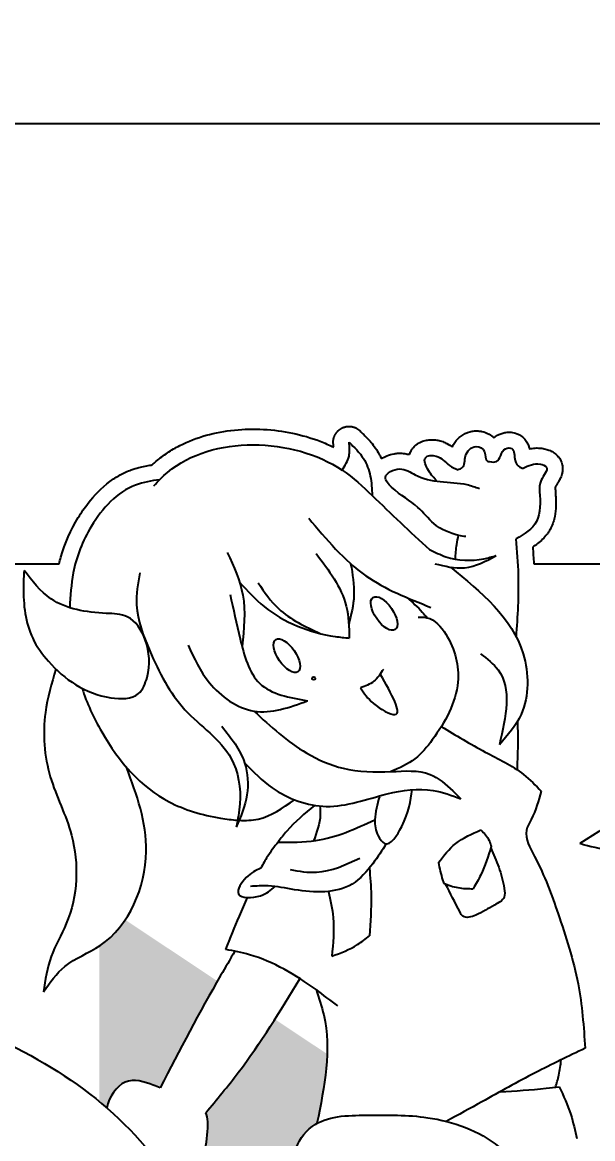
# Model space of a CAD drawing. Header units: inches. Extents: x -573 to 160, y -1 to 711.
# Drawn here: x 4.64 to 5.653, y 7.456 to 9.44 of the extents above; entities that cross this region are included whole.
import ezdxf

# ---------------------------------------------------------------- set-up
doc = ezdxf.new("R2010")
doc.units = ezdxf.units.IN
doc.header["$MEASUREMENT"] = 0
for name, color, linetype in [('CUT', 1, 'Continuous'), ('HarbyDwg', 5, 'Continuous'), ('Messures', 130, 'Continuous')]:
    doc.layers.add(name, color=color, linetype=linetype)
doc.styles.get("Standard").update_dxf_attribs({"font": 'arial.ttf'})
doc.dimstyles.get("Standard").update_dxf_attribs({"dimtxt": 0.18, "dimasz": 0.18, "dimexe": 0.18, "dimexo": 0.0625, "dimgap": 0.09, "dimtad": 0, "dimtih": 1, "dimtoh": 1, "dimdec": 4, "dimzin": 0, "dimdsep": 46, "dimtxsty": 'Standard', "dimcen": 0.09, "dimadec": 0, "dimazin": 0, "dimtfac": 1, "dimtdec": 4, "dimtofl": 0, "dimtmove": 0, "dimatfit": 3, "dimfxl": 1, "dimtolj": 1, "dimtzin": 0, "dimarcsym": 0})

# ---------------------------------------------------------------- blocks, each defined once
blk = doc.blocks.new('*D10')
at = {"layer": 'Defpoints', "color": 0, "transparency": 16777216}
for p in [(0.2533, 9.2598), (13.7533, 9.2598), (13.7533, 9.2598)]:
    blk.add_point(p, dxfattribs=at)
at = {"layer": 'Messures', "color": 0, "lineweight": -2, "transparency": 16777216}
for p, q in [((0.2533, 9.3223), (0.2533, 9.4398)), ((13.7533, 9.3223), (13.7533, 9.4398)), ((0.4333, 9.2598), (6.4786, 9.2598)), ((13.5733, 9.2598), (7.5281, 9.2598))]:
    blk.add_line(p, q, dxfattribs=at)
at = {"layer": 'Messures', "color": 0, "transparency": 16777216}
for points in [[(0.4333, 9.2898), (0.4333, 9.2298), (0.2533, 9.2598)], [(13.5733, 9.2898), (13.5733, 9.2298), (13.7533, 9.2598)]]:
    blk.add_solid(points, dxfattribs=at)
at = {"layer": 'Messures', "color": 0, "transparency": 16777216, "insert": (7.0033, 9.2598), "char_height": 0.18, "attachment_point": 5}
blk.add_mtext('\\A1;13.5000', dxfattribs=at)

msp = doc.modelspace()

# ---------------------------------------------------------------- hatches: boundary and pattern name
at = {"layer": 'HarbyDwg'}
h = msp.add_hatch(color=256, dxfattribs=at)
h.dxf.hatch_style = 1
edge = h.paths.add_edge_path()
edge.add_spline(control_points=[(4.8848, 7.54667), (4.91767, 7.61041), (4.95054, 7.67414), (4.98619, 7.73632)], knot_values=[6.1417009, 6.1417009, 6.1417009, 6.1417009, 27.6463468, 27.6463468, 27.6463468, 27.6463468], degree=3, periodic=0)
edge.add_line((4.98619, 7.73632), (4.82258, 7.84506))
edge.add_spline(control_points=[(4.82258, 7.84506), (4.81043, 7.82696), (4.79514, 7.8109), (4.77708, 7.79893), (4.7767, 7.79868)], knot_values=[13.0344492, 13.0344492, 13.0344492, 13.0344492, 19.3469606, 19.481975, 19.481975, 19.481975, 19.481975], degree=3, periodic=0)
edge.add_line((4.7767, 7.79868), (4.7767, 7.52209))
edge.add_spline(control_points=[(4.7767, 7.52209), (4.78111, 7.51848), (4.78546, 7.51481), (4.78976, 7.5111)], knot_values=[224.1966559, 224.1966559, 224.1966559, 224.1966559, 225.8885385, 225.8885385, 225.8885385, 225.8885385], degree=3, periodic=0)
edge.add_spline(control_points=[(4.78976, 7.5111), (4.79353, 7.52972), (4.81974, 7.56948), (4.86125, 7.55582), (4.88071, 7.54826), (4.8848, 7.54667)], knot_values=[0, 0, 0, 0, 5.0880583, 10.0907531, 11.4210391, 11.4210391, 11.4210391, 11.4210391], degree=3, periodic=0)
h = msp.add_hatch(color=256, dxfattribs=at)
h.dxf.hatch_style = 1
edge = h.paths.add_edge_path()
edge.add_spline(control_points=[(5.10183, 6.573), (5.10088, 6.57549), (5.09888, 6.58402), (5.10901, 6.61503), (5.09235, 6.6615), (5.0672, 6.72008), (5.10638, 6.80298), (5.19141, 6.85219), (5.22741, 6.96235), (5.28303, 6.99899), (5.31416, 7.01949)], knot_values=[0, 0, 0, 0, 0.7788805, 2.5961795, 9.3925358, 14.8881249, 21.0091223, 34.5741914, 43.1100278, 53.9593947, 53.9593947, 53.9593947, 53.9593947], degree=3, periodic=0)
edge.add_spline(control_points=[(5.31416, 7.01949), (5.30819, 7.02393), (5.26374, 7.05298), (5.1696, 7.04743), (5.10156, 7.14136), (5.09427, 7.23783), (5.13094, 7.33191), (5.10836, 7.42041), (5.14249, 7.47059), (5.1602, 7.48195), (5.16313, 7.48358)], knot_values=[3.7724405, 3.7724405, 3.7724405, 3.7724405, 6.0101869, 19.8632903, 28.3134521, 37.8987905, 47.834235, 57.927208, 63.3404513, 64.3706631, 64.3706631, 64.3706631, 64.3706631], degree=3, periodic=0)
edge.add_spline(control_points=[(5.16313, 7.48358), (5.17143, 7.52493), (5.17973, 7.56628), (5.18106, 7.6068)], knot_values=[11.7687316, 11.7687316, 11.7687316, 11.7687316, 23.9920368, 23.9920368, 23.9920368, 23.9920368], degree=3, periodic=0)
edge.add_line((5.18106, 7.6068), (5.0883, 7.66846))
edge.add_spline(control_points=[(5.0883, 7.66846), (5.06773, 7.63605), (5.02943, 7.57887), (4.98529, 7.52594), (4.96573, 7.50249)], knot_values=[20.0212412, 20.0212412, 20.0212412, 20.0212412, 31.5247513, 40.677839, 40.677839, 40.677839, 40.677839], degree=3, periodic=0)
edge.add_spline(control_points=[(4.96573, 7.50249), (4.9737, 7.48697), (4.96324, 7.41497), (4.94503, 7.38806), (4.9152, 7.37606), (4.9094, 7.38547)], knot_values=[1.007858, 1.007858, 1.007858, 1.007858, 11.0823425, 16.8674523, 20.0212412, 20.0212412, 20.0212412, 20.0212412], degree=3, periodic=0)
edge.add_spline(control_points=[(4.9094, 7.38547), (4.90734, 7.38597), (4.90393, 7.38681), (4.90052, 7.38651), (4.8992, 7.38623)], knot_values=[0.0000083, 0.0000083, 0.0000083, 0.0000083, 0.609542, 1.007858, 1.007858, 1.007858, 1.007858], degree=3, periodic=0)
edge.add_spline(control_points=[(4.8992, 7.38623), (4.94312, 7.31704), (4.9888, 7.18328), (5.14349, 6.97946), (5.01651, 6.70781), (4.84884, 6.64092), (4.7767, 6.61501)], knot_values=[242.670798, 242.670798, 242.670798, 242.670798, 267.6724802, 284.6002935, 315.7182229, 338.5369747, 338.5369747, 338.5369747, 338.5369747], degree=3, periodic=0)
edge.add_line((4.7767, 6.61501), (4.7767, 6.60112))
edge.add_spline(control_points=[(4.7767, 6.60112), (4.81917, 6.59037), (4.89834, 6.56996), (5.04795, 6.52241), (5.12274, 6.4373), (5.17178, 6.38149)], knot_values=[2.3616594, 2.3616594, 2.3616594, 2.3616594, 15.5506299, 26.9425963, 48.6352942, 48.6352942, 48.6352942, 48.6352942], degree=3, periodic=0)
edge.add_spline(control_points=[(5.17178, 6.38149), (5.18556, 6.41895), (5.21279, 6.46083), (5.26364, 6.46894), (5.27686, 6.47105)], knot_values=[0, 0, 0, 0, 11.1107943, 15.0119698, 15.0119698, 15.0119698, 15.0119698], degree=3, periodic=0)
edge.add_spline(control_points=[(5.27686, 6.47105), (5.29019, 6.48234), (5.30352, 6.49364), (5.31755, 6.50386)], knot_values=[154.745987, 154.745987, 154.745987, 154.745987, 159.9648531, 159.9648531, 159.9648531, 159.9648531], degree=3, periodic=0)
edge.add_line((5.31755, 6.50386), (5.31755, 6.54654))
edge.add_spline(control_points=[(5.31755, 6.54654), (5.29785, 6.56341), (5.26719, 6.59554), (5.25514, 6.64299), (5.25474, 6.66215)], knot_values=[3.717991, 3.717991, 3.717991, 3.717991, 11.3988252, 17.0384672, 17.0384672, 17.0384672, 17.0384672], degree=3, periodic=0)
edge.add_spline(control_points=[(5.25474, 6.66215), (5.25291, 6.68414), (5.25281, 6.72132), (5.28389, 6.76223), (5.30698, 6.77723), (5.31755, 6.78287)], knot_values=[43.7775707, 43.7775707, 43.7775707, 43.7775707, 50.1496377, 54.7909201, 58.3754047, 58.3754047, 58.3754047, 58.3754047], degree=3, periodic=0)
edge.add_line((5.31755, 6.78287), (5.31755, 6.83846))
edge.add_spline(control_points=[(5.31755, 6.83846), (5.3066, 6.82805), (5.27012, 6.79665), (5.20313, 6.76571), (5.14546, 6.69161), (5.17556, 6.63776), (5.18333, 6.60624), (5.18076, 6.59277), (5.18029, 6.59086)], knot_values=[64.2825658, 64.2825658, 64.2825658, 64.2825658, 68.8183594, 78.8857788, 86.9142104, 92.4948595, 95.9320019, 96.5010685, 96.5010685, 96.5010685, 96.5010685], degree=3, periodic=0)
edge.add_spline(control_points=[(5.18029, 6.59086), (5.19215, 6.56711), (5.21085, 6.52967), (5.18297, 6.48276), (5.14842, 6.47685), (5.11443, 6.49144), (5.10875, 6.53335), (5.10431, 6.55882), (5.10183, 6.573)], knot_values=[0, 0, 0, 0, 7.4697588, 11.7730948, 13.7230656, 17.6726625, 21.1644484, 25.5566372, 25.5566372, 25.5566372, 25.5566372], degree=3, periodic=0)
h = msp.add_hatch(color=256, dxfattribs=at)
h.dxf.hatch_style = 1
edge = h.paths.add_edge_path()
edge.add_spline(control_points=[(5.31416, 7.01949), (5.30819, 7.02393), (5.26374, 7.05298), (5.1696, 7.04743), (5.10156, 7.14136), (5.09427, 7.23783), (5.13094, 7.33191), (5.10836, 7.42041), (5.14249, 7.47059), (5.1602, 7.48195), (5.16313, 7.48358)], knot_values=[3.7724405, 3.7724405, 3.7724405, 3.7724405, 6.0101869, 19.8632903, 28.3134521, 37.8987905, 47.834235, 57.927208, 63.3404513, 64.3706631, 64.3706631, 64.3706631, 64.3706631], degree=3, periodic=0)
edge.add_spline(control_points=[(5.16313, 7.48358), (5.17143, 7.52493), (5.17973, 7.56628), (5.18106, 7.6068)], knot_values=[11.7687316, 11.7687316, 11.7687316, 11.7687316, 23.9920368, 23.9920368, 23.9920368, 23.9920368], degree=3, periodic=0)
edge.add_line((5.18106, 7.6068), (5.0883, 7.66846))
edge.add_spline(control_points=[(5.0883, 7.66846), (5.06773, 7.63605), (5.02943, 7.57887), (4.98529, 7.52594), (4.96573, 7.50249)], knot_values=[20.0212412, 20.0212412, 20.0212412, 20.0212412, 31.5247513, 40.677839, 40.677839, 40.677839, 40.677839], degree=3, periodic=0)
edge.add_spline(control_points=[(4.96573, 7.50249), (4.9737, 7.48697), (4.96324, 7.41497), (4.94503, 7.38806), (4.9152, 7.37606), (4.9094, 7.38547)], knot_values=[1.007858, 1.007858, 1.007858, 1.007858, 11.0823425, 16.8674523, 20.0212412, 20.0212412, 20.0212412, 20.0212412], degree=3, periodic=0)
edge.add_spline(control_points=[(4.9094, 7.38547), (4.90734, 7.38597), (4.90393, 7.38681), (4.90052, 7.38651), (4.8992, 7.38623)], knot_values=[0, 0, 0, 0, 0.6095337, 1.007858, 1.007858, 1.007858, 1.007858], degree=3, periodic=0)
edge.add_spline(control_points=[(4.8992, 7.38623), (4.94313, 7.31702), (4.98883, 7.18322), (5.12265, 7.00698), (5.08493, 6.8679), (5.04447, 6.80264)], knot_values=[242.6707213, 242.6707213, 242.6707213, 242.6707213, 267.6724802, 284.6002935, 305.9155375, 305.9155375, 305.9155375, 305.9155375], degree=3, periodic=0)
edge.add_line((5.04447, 6.80264), (5.09369, 6.76985))
edge.add_spline(control_points=[(5.09369, 6.76985), (5.09494, 6.77177), (5.12283, 6.8125), (5.19141, 6.85219), (5.22741, 6.96235), (5.28303, 6.99899), (5.31416, 7.01949)], knot_values=[0, 0, 0, 0, 0.661817, 14.2268861, 22.7627225, 33.6120894, 33.6120894, 33.6120894, 33.6120894], degree=3, periodic=0)

# ---------------------------------------------------------------- linework, layer by layer
at = {"layer": 'CUT'}
for points, knots in [([(4.87055, 8.65345), (4.87282, 8.65558), (4.87517, 8.65771), (4.88075, 8.66254), (4.88404, 8.6652), (4.89071, 8.67028), (4.89413, 8.67271), (4.90458, 8.6797), (4.91182, 8.68393), (4.93419, 8.69542), (4.94998, 8.70146), (4.99894, 8.71518), (5.03368, 8.71845), (5.10264, 8.71465), (5.13689, 8.70757), (5.17681, 8.69231), (5.18488, 8.68882), (5.19274, 8.68498)], [96.3535368, 96.3535368, 96.3535368, 96.3535368, 97.1912015, 97.1912015, 98.2717362, 98.2717362, 99.3522708, 99.3522708, 101.5133401, 101.5133401, 105.8354786, 105.8354786, 114.4857592, 114.4857592, 123.1360397, 123.1360397, 125.3868995, 125.3868995, 125.3868995, 125.3868995]), ([(5.23951, 8.71395), (5.24175, 8.71178), (5.24407, 8.70953), (5.25121, 8.70242), (5.25619, 8.69722), (5.26368, 8.68793), (5.26629, 8.68438), (5.27078, 8.67738), (5.27264, 8.67411), (5.27535, 8.66876), (5.27632, 8.66671), (5.27722, 8.66463)], [2.4429201, 2.4429201, 2.4429201, 2.4429201, 3.3669201, 3.3669201, 5.21492, 5.21492, 6.23876, 6.23876, 7.0772853, 7.0772853, 7.5941136, 7.5941136, 7.5941136, 7.5941136]), ([(5.4031, 8.68526), (5.40446, 8.68812), (5.40607, 8.69084), (5.41095, 8.69764), (5.41463, 8.70149), (5.42347, 8.70802), (5.42866, 8.71072), (5.43719, 8.71305), (5.43995, 8.71355), (5.44505, 8.71395), (5.44733, 8.71395), (5.45175, 8.71363), (5.45393, 8.7133), (5.4605, 8.71184), (5.4648, 8.71022), (5.47182, 8.70615), (5.47464, 8.70408), (5.47725, 8.70156)], [13.5860254, 13.5860254, 13.5860254, 13.5860254, 13.9963325, 13.9963325, 14.6718888, 14.6718888, 15.3474452, 15.3474452, 15.6498587, 15.6498587, 15.8888125, 15.8888125, 16.1277663, 16.1277663, 16.6192062, 16.6192062, 16.9628688, 16.9628688, 16.9628688, 16.9628688]), ([(5.47725, 8.70156), (5.4792, 8.70327), (5.48146, 8.70491), (5.48519, 8.707), (5.48642, 8.7076), (5.48883, 8.70864), (5.49003, 8.70908), (5.49357, 8.71023), (5.4959, 8.71075), (5.5014, 8.71152), (5.50458, 8.71163), (5.51128, 8.711), (5.51483, 8.7103), (5.52, 8.7082), (5.52133, 8.70758), (5.52555, 8.70522), (5.52821, 8.70317), (5.5326, 8.69872), (5.53434, 8.69634), (5.53702, 8.69181), (5.53796, 8.68966), (5.53939, 8.68575), (5.53987, 8.68398), (5.54027, 8.68221), (5.54031, 8.68203), (5.54035, 8.68185)], [16.9628688, 16.9628688, 16.9628688, 16.9628688, 17.1982628, 17.1982628, 17.3083226, 17.3083226, 17.4183824, 17.4183824, 17.6385021, 17.6385021, 17.9379161, 17.9379161, 18.23733, 18.23733, 18.3372333, 18.3372333, 18.5485188, 18.5485188, 18.7598043, 18.7598043, 18.9710898, 18.9710898, 19.1823753, 19.1823753, 19.206368, 19.206368, 19.206368, 19.206368]), ([(5.32763, 8.67166), (5.32825, 8.67383), (5.32911, 8.67608), (5.33114, 8.67996), (5.33218, 8.6816), (5.33486, 8.68512), (5.3365, 8.68683), (5.3398, 8.68971), (5.34147, 8.6909), (5.34663, 8.69405), (5.34995, 8.69533), (5.35613, 8.69711), (5.35901, 8.6976), (5.36458, 8.69815), (5.36725, 8.69819), (5.37252, 8.69794), (5.37511, 8.69765), (5.38064, 8.69662), (5.38364, 8.6958), (5.38916, 8.69379), (5.39171, 8.6926), (5.39761, 8.68937), (5.40061, 8.68724), (5.4031, 8.68526)], [10.1342711, 10.1342711, 10.1342711, 10.1342711, 10.307577, 10.307577, 10.4364379, 10.4364379, 10.5992745, 10.5992745, 10.762111, 10.762111, 11.1164072, 11.1164072, 11.4707033, 11.4707033, 11.8249994, 11.8249994, 12.1779896, 12.1779896, 12.5737994, 12.5737994, 12.9696093, 12.9696093, 13.5860254, 13.5860254, 13.5860254, 13.5860254]), ([(5.27722, 8.66463), (5.28048, 8.66668), (5.28377, 8.66828), (5.2913, 8.67128), (5.29557, 8.67251), (5.30249, 8.67374), (5.30501, 8.67405), (5.30958, 8.67429), (5.31159, 8.6743), (5.31546, 8.67409), (5.31735, 8.6739), (5.3222, 8.67315), (5.32503, 8.67246), (5.32763, 8.67166)], [7.5941136, 7.5941136, 7.5941136, 7.5941136, 8.1197107, 8.1197107, 8.7772088, 8.7772088, 9.1392939, 9.1392939, 9.4116156, 9.4116156, 9.6839373, 9.6839373, 10.1342711, 10.1342711, 10.1342711, 10.1342711]), ([(5.54035, 8.68185), (5.54355, 8.68259), (5.54701, 8.68315), (5.5544, 8.68359), (5.55834, 8.68346), (5.56532, 8.68247), (5.56831, 8.68182), (5.57385, 8.6801), (5.57637, 8.67916), (5.58117, 8.67676), (5.58339, 8.67548), (5.58767, 8.67223), (5.58968, 8.67045), (5.59254, 8.667), (5.59341, 8.66584), (5.59505, 8.66326), (5.59579, 8.66189), (5.59776, 8.65755), (5.59863, 8.65445), (5.59948, 8.64864), (5.59948, 8.64593), (5.59906, 8.64113), (5.59864, 8.63903), (5.59765, 8.63532), (5.59708, 8.63371), (5.59525, 8.62914), (5.59395, 8.62678), (5.5916, 8.62271), (5.59052, 8.62103), (5.58868, 8.61814), (5.58792, 8.61694), (5.58686, 8.61516), (5.58658, 8.6146), (5.58652, 8.61447), (5.58652, 8.61447), (5.5865, 8.61438), (5.58644, 8.61418), (5.58635, 8.61284), (5.58633, 8.61169), (5.58647, 8.60834), (5.5866, 8.60603), (5.58685, 8.60145), (5.58697, 8.59905), (5.58728, 8.59162), (5.5874, 8.58633), (5.58705, 8.57474), (5.58654, 8.56839), (5.584, 8.55514), (5.58196, 8.54822), (5.57757, 8.53939), (5.57647, 8.53744), (5.57418, 8.53377), (5.57297, 8.53202), (5.56921, 8.52704), (5.56653, 8.52405), (5.55803, 8.51568), (5.55203, 8.51119), (5.54622, 8.50725), (5.54622, 8.50724), (5.54621, 8.50724)], [19.206368, 19.206368, 19.206368, 19.206368, 19.7741733, 19.7741733, 20.3519177, 20.3519177, 20.7865945, 20.7865945, 21.1270327, 21.1270327, 21.3907993, 21.3907993, 21.6004402, 21.6004402, 21.6916217, 21.6916217, 21.7828032, 21.7828032, 21.9749152, 21.9749152, 22.1670272, 22.1670272, 22.3591392, 22.3591392, 22.5512512, 22.5512512, 22.9675857, 22.9675857, 23.3839203, 23.3839203, 23.8002549, 23.8002549, 24.2165894, 24.2165894, 24.632924, 24.632924, 25.2929391, 25.2929391, 25.9529542, 25.9529542, 26.6129692, 26.6129692, 27.2729843, 27.2729843, 28.5930145, 28.5930145, 30.0311695, 30.0311695, 31.4693246, 31.4693246, 31.8801289, 31.8801289, 32.2909333, 32.2909333, 33.112542, 33.112542, 34.8323941, 34.8323941, 34.8351472, 34.8351472, 34.8351472, 34.8351472]), ([(4.70507, 8.47793), (4.706, 8.48187), (4.70702, 8.48579), (4.71507, 8.51417), (4.72551, 8.53768), (4.74436, 8.56853), (4.75014, 8.57704), (4.76756, 8.59949), (4.78034, 8.61285), (4.80096, 8.62822), (4.80696, 8.63213), (4.81646, 8.63733), (4.8197, 8.63896), (4.82636, 8.64196), (4.82979, 8.64335), (4.83772, 8.64617), (4.84216, 8.64749), (4.85426, 8.6506), (4.86175, 8.65199), (4.86946, 8.65327), (4.87, 8.65336), (4.87055, 8.65345)], [74.2381341, 74.2381341, 74.2381341, 74.2381341, 75.332144, 75.332144, 82.2077547, 82.2077547, 84.8677217, 84.8677217, 89.4904401, 89.4904401, 91.2538134, 91.2538134, 92.1355, 92.1355, 93.0171866, 93.0171866, 94.1642269, 94.1642269, 96.1968668, 96.1968668, 96.3535368, 96.3535368, 96.3535368, 96.3535368])]:
    msp.add_open_spline(points, degree=3, knots=knots, dxfattribs=at)
for points in [[(5.19216, 8.691), (5.19092, 8.70311), (5.19685, 8.71374), (5.2078, 8.71905)], [(5.2078, 8.71905), (5.21876, 8.72436), (5.23077, 8.72242), (5.23951, 8.71395)]]:
    msp.add_rational_spline(points, [1, 0.879486393124, 0.879486393124, 1], degree=3, dxfattribs=at)
for points in [[(5.54621, 8.50724), (5.54697, 8.49757), (5.54769, 8.4878), (5.54824, 8.47793)], [(4.36924, 8.47793), (4.48118, 8.47793), (4.59313, 8.47793), (4.70507, 8.47793)], [(5.54824, 8.47793), (5.61562, 8.47793), (5.683, 8.47793), (5.75039, 8.47793)]]:
    msp.add_open_spline(points, degree=3, dxfattribs=at)
at = {"layer": 'HarbyDwg'}
msp.add_circle((5.15723, 8.27418), 0.00269, dxfattribs=at)
for centre in [(5.28233, 8.38938), (5.10955, 8.31451)]:
    msp.add_ellipse(centre, major_axis=(-0.01976, 0.0286), ratio=0.4575235, dxfattribs=at)
for points, knots in [([(4.87306, 8.61638), (4.88103, 8.62461), (4.96102, 8.70722), (5.15245, 8.70171), (5.27834, 8.5831), (5.32734, 8.53468), (5.36308, 8.50333)], [0, 0, 0, 0, 3.4313269, 34.4419627, 41.407025, 55.4425711, 55.4425711, 55.4425711, 55.4425711]), ([(5.20784, 8.64413), (5.21297, 8.65215), (5.22272, 8.6674), (5.22088, 8.68534), (5.22001, 8.69385)], [0, 0, 0, 0, 2.7627215, 5.2550832, 5.2550832, 5.2550832, 5.2550832]), ([(5.22001, 8.69385), (5.22943, 8.68472), (5.24692, 8.66775), (5.25967, 8.63334), (5.26057, 8.61068), (5.26103, 8.59916)], [5.2550832, 5.2550832, 5.2550832, 5.2550832, 9.1471182, 12.4829495, 15.9339394, 15.9339394, 15.9339394, 15.9339394]), ([(5.40042, 8.47178), (5.45419, 8.42746), (5.53923, 8.3587), (5.54038, 8.21785), (5.50185, 8.1732), (5.48716, 8.15617)], [60.1966646, 60.1966646, 60.1966646, 60.1966646, 80.3342662, 91.0931742, 97.7256122, 97.7256122, 97.7256122, 97.7256122]), ([(4.7461, 8.25644), (4.75394, 8.23039), (4.79434, 8.14537), (4.87111, 8.05728), (4.96816, 8.02851), (5.01217, 8.02289), (5.02219, 8.02223)], [0, 0, 0, 0, 8.2349146, 26.3260397, 36.2116039, 39.1822998, 39.1822998, 39.1822998, 39.1822998]), ([(5.02489, 8.02207), (5.03649, 8.02145), (5.07188, 8.02249), (5.10235, 8.04391), (5.12303, 8.05844)], [39.4495561, 39.4495561, 39.4495561, 39.4495561, 42.9002001, 50.1828793, 50.1828793, 50.1828793, 50.1828793]), ([(5.15875, 8.04856), (5.14147, 8.03402), (5.11786, 8.01417), (5.09902, 7.98989), (5.09398, 7.9834)], [0, 0, 0, 0, 6.7430603, 9.2059114, 9.2059114, 9.2059114, 9.2059114]), ([(5.45438, 8.00497), (5.45981, 7.9991), (5.46794, 7.9903), (5.47168, 7.97916), (5.47276, 7.97537)], [0, 0, 0, 0, 2.3531072, 3.5250995, 3.5250995, 3.5250995, 3.5250995]), ([(5.09398, 7.9834), (5.08748, 7.97495), (5.07612, 7.96019), (5.06705, 7.94392), (5.06317, 7.93696)], [9.2059114, 9.2059114, 9.2059114, 9.2059114, 12.39677, 14.7850533, 14.7850533, 14.7850533, 14.7850533]), ([(5.06317, 7.93696), (5.05447, 7.93283), (5.0366, 7.92434), (5.01064, 7.88233), (5.06457, 7.88348), (5.08111, 7.898), (5.08837, 7.90437)], [14.7850533, 14.7850533, 14.7850533, 14.7850533, 17.8349874, 21.0543547, 24.9547586, 28.0076642, 28.0076642, 28.0076642, 28.0076642]), ([(5.37866, 7.94687), (5.3809, 7.9365), (5.38359, 7.92405), (5.38758, 7.91198), (5.38827, 7.90997)], [0, 0, 0, 0, 3.176187, 3.8140798, 3.8140798, 3.8140798, 3.8140798]), ([(5.00132, 7.79245), (5.00911, 7.81223), (5.02132, 7.84322), (5.03503, 7.87358), (5.03998, 7.88456)], [22.4631947, 22.4631947, 22.4631947, 22.4631947, 28.8405545, 32.4545667, 32.4545667, 32.4545667, 32.4545667]), ([(5.01729, 7.78927), (5.00877, 7.77495), (4.96167, 7.69573), (4.91941, 7.61379), (4.8848, 7.54667)], [0, 0, 0, 0, 5.0005297, 27.6463468, 27.6463468, 27.6463468, 27.6463468]), ([(5.20008, 7.69225), (5.1873, 7.70197), (5.13923, 7.73852), (5.07328, 7.77847), (5.01543, 7.7897), (5.00132, 7.79245)], [0, 0, 0, 0, 4.8280482, 18.160726, 22.4631947, 22.4631947, 22.4631947, 22.4631947]), ([(4.96573, 7.50249), (4.98529, 7.52594), (5.0475, 7.60054), (5.09812, 7.68359), (5.13283, 7.74053)], [20.0212412, 20.0212412, 20.0212412, 20.0212412, 29.174329, 49.1345199, 49.1345199, 49.1345199, 49.1345199]), ([(4.8848, 7.54667), (4.88071, 7.54826), (4.86125, 7.55582), (4.81974, 7.56948), (4.79353, 7.52972), (4.78976, 7.5111)], [27.6463468, 27.6463468, 27.6463468, 27.6463468, 28.9766328, 33.9793275, 39.0673859, 39.0673859, 39.0673859, 39.0673859]), ([(4.63105, 6.58747), (4.66959, 6.59031), (4.76216, 6.59712), (4.90455, 6.6829), (4.87738, 6.88958), (4.74202, 7.05888), (4.58507, 7.28356), (4.37905, 7.40099), (4.2009, 7.54733), (3.99056, 7.4389), (3.83183, 7.23273), (3.731, 7.04249), (3.68993, 6.93143), (3.6885, 6.92746)], [116.7322143, 116.7322143, 116.7322143, 116.7322143, 128.4794998, 144.9511668, 158.6491869, 184.0689098, 210.5510963, 238.7108336, 257.0521772, 272.1052332, 302.0899998, 335.5825716, 336.8215351, 336.8215351, 336.8215351, 336.8215351]), ([(4.9094, 7.38547), (4.9152, 7.37606), (4.94503, 7.38806), (4.96324, 7.41497), (4.9737, 7.48697), (4.96573, 7.50249)], [1.007858, 1.007858, 1.007858, 1.007858, 4.1616468, 9.9467567, 20.0212412, 20.0212412, 20.0212412, 20.0212412])]:
    msp.add_open_spline(points, degree=3, knots=knots, dxfattribs=at)
msp.add_open_spline([(5.19274, 8.68498), (5.19259, 8.68679), (5.19238, 8.68881), (5.19216, 8.691)], degree=3, dxfattribs=at)
for points in [[(5.37609, 8.62441), (5.36114, 8.64361), (5.35569, 8.66626), (5.37457, 8.66919), (5.39848, 8.65242), (5.41359, 8.64487)], [(5.41359, 8.64487), (5.42123, 8.64852), (5.42695, 8.66949), (5.44565, 8.6859), (5.46091, 8.67674), (5.46587, 8.65996), (5.46969, 8.6592)], [(5.46969, 8.6592), (5.48188, 8.65935), (5.49798, 8.68206), (5.50903, 8.68238), (5.51502, 8.66124), (5.52355, 8.64957), (5.52923, 8.64736)], [(5.52923, 8.64736), (5.55984, 8.65493), (5.57057, 8.64957), (5.5611, 8.62622), (5.55858, 8.60572), (5.5529, 8.55271), (5.51692, 8.5218)], [(5.42744, 8.52598), (5.41473, 8.52829), (5.37081, 8.54909), (5.34249, 8.57798), (5.29567, 8.61379), (5.28468, 8.63149), (5.30989, 8.64626), (5.33772, 8.63583), (5.38206, 8.62366), (5.42945, 8.61845), (5.45162, 8.6115)], [(4.88365, 8.62717), (4.8409, 8.61757), (4.76258, 8.54464), (4.73022, 8.46161), (4.72392, 8.3999)], [(5.14835, 8.55899), (5.24975, 8.45661), (5.3655, 8.4003)], [(5.40907, 8.48595), (5.41126, 8.51212), (5.41473, 8.52829)], [(5.51722, 8.34755), (5.52107, 8.45782), (5.51692, 8.5218)], [(5.00387, 8.49751), (5.0314, 8.42215), (5.03012, 8.33074)], [(5.16153, 8.4959), (5.21501, 8.40234), (5.2205, 8.34558)], [(5.36308, 8.50333), (5.39216, 8.49021), (5.45938, 8.48676), (5.48121, 8.49222)], [(5.37239, 8.47793), (5.42536, 8.47072), (5.48121, 8.49222)], [(5.22293, 8.47793), (5.22871, 8.42138), (5.21957, 8.36978)], [(4.64276, 8.46607), (4.69051, 8.41561), (4.78874, 8.3897), (4.82626, 8.38357), (4.85793, 8.34275), (4.86126, 8.27592), (4.84619, 8.24715), (4.79698, 8.23978), (4.68601, 8.30469), (4.65815, 8.34536), (4.64175, 8.43639), (4.64276, 8.46607)], [(4.84852, 8.46189), (4.84273, 8.40462), (4.86616, 8.32295), (4.92864, 8.21847), (5.0106, 8.13192), (5.02623, 8.05121), (5.01971, 8.00967)], [(5.02561, 8.44494), (5.0691, 8.40181), (5.19537, 8.34857), (5.2205, 8.34558)], [(5.05837, 8.44397), (5.09507, 8.39792), (5.16895, 8.35375)], [(5.00873, 8.42332), (5.02675, 8.34424), (5.06148, 8.26515), (5.14639, 8.23429)], [(5.32358, 8.41728), (5.34999, 8.39198), (5.35843, 8.38197)], [(5.34261, 8.38303), (5.35843, 8.38197), (5.39216, 8.35247), (5.41325, 8.26764), (5.36793, 8.16497), (5.33703, 8.13129), (5.29454, 8.10851)], [(4.93412, 8.3333), (4.97207, 8.26644), (5.05113, 8.21606), (5.14639, 8.23429)], [(5.4537, 8.31763), (5.48467, 8.28942), (5.48716, 8.15617)], [(4.69925, 8.29076), (4.68068, 8.21336), (4.68951, 8.0993), (4.72715, 7.99572), (4.71785, 7.83833), (4.69104, 7.77978), (4.67741, 7.71715)], [(5.281, 8.2902), (5.26426, 8.26904), (5.24015, 8.25724)], [(5.24015, 8.25724), (5.26328, 8.22969), (5.30167, 8.21001), (5.27551, 8.28177)], [(5.05113, 8.21606), (5.14493, 8.14122), (5.20956, 8.11443), (5.29454, 8.10851), (5.36404, 8.1034), (5.40423, 8.07426), (5.41842, 8.06007)], [(5.51928, 8.19818), (5.51955, 8.14962), (5.51838, 8.11183)], [(5.93589, 8.20396), (5.89265, 8.06461), (5.73958, 7.96449), (5.62969, 7.9805)], [(4.99415, 8.18895), (5.03458, 8.12389), (5.03864, 8.067), (5.01971, 8.00967)], [(5.38394, 8.18866), (5.46183, 8.14331), (5.53012, 8.10327), (5.56147, 8.07362)], [(5.81386, 8.19137), (5.78372, 8.11606), (5.62969, 7.9805)], [(4.67741, 7.71715), (4.71528, 7.7624), (4.77783, 7.79943), (4.8599, 7.96646), (4.82484, 8.11625)], [(5.03458, 8.12389), (5.08345, 8.07977), (5.17961, 8.04668), (5.28758, 8.06874), (5.36955, 8.07504), (5.41842, 8.06007)], [(5.27399, 8.06378), (5.26595, 8.02297), (5.27151, 7.99453), (5.28327, 7.98092), (5.31358, 8.01122), (5.33245, 8.0764)], [(5.56147, 8.07362), (5.54368, 8.02365), (5.5352, 8.00416), (5.54961, 7.95758), (5.59135, 7.85597), (5.62684, 7.73147), (5.63947, 7.6169)], [(5.16837, 8.04732), (5.16897, 8.03153), (5.15685, 7.98532)], [(5.09398, 7.9834), (5.16079, 7.98587), (5.26595, 8.02297)], [(5.37866, 7.94687), (5.40944, 7.98056), (5.45438, 8.00497)], [(5.28656, 7.98027), (5.26229, 7.94481), (5.22558, 7.90874), (5.12347, 7.89859), (5.07638, 7.90542), (5.04474, 7.90451)], [(5.47276, 7.97537), (5.45401, 7.92526), (5.44069, 7.90046)], [(5.11537, 7.9343), (5.16239, 7.92971), (5.23922, 7.95493)], [(5.47191, 7.97278), (5.48583, 7.93876), (5.49579, 7.90079), (5.49542, 7.8853), (5.47814, 7.87139), (5.44547, 7.85357), (5.42203, 7.85176), (5.41724, 7.85876), (5.39154, 7.90877)], [(5.2562, 7.937), (5.25926, 7.88894), (5.25633, 7.81684)], [(5.18332, 7.89558), (5.19182, 7.84908), (5.18948, 7.7805)], [(5.38827, 7.90997), (5.41327, 7.90229), (5.44069, 7.90046)], [(5.18948, 7.7805), (5.23522, 7.80102), (5.25633, 7.81684)], [(4.01203, 6.61078), (3.75531, 6.64987), (3.64606, 6.76081), (3.64606, 7.07801), (3.70502, 7.27042), (3.89557, 7.58307), (4.15089, 7.7073), (4.55342, 7.65218), (4.89713, 7.38946), (5.01292, 7.16349), (5.09012, 7.01283), (4.978, 6.72256), (4.75389, 6.60687)], [(5.16137, 7.7211), (5.17504, 7.67622), (5.16313, 7.48358)], [(5.63947, 7.6169), (5.55088, 7.57342), (5.45616, 7.52176), (5.39274, 7.48708)], [(5.58653, 7.5477), (5.59275, 7.56928), (5.59679, 7.5964)], [(5.4882, 7.53953), (5.57006, 7.54582), (5.59328, 7.5485)], [(5.59328, 7.5485), (5.61383, 7.49939), (5.62455, 7.45654)], [(5.34318, 6.9948), (5.29549, 7.03138), (5.16352, 7.0735), (5.1114, 7.14001), (5.10142, 7.23535), (5.12027, 7.33289), (5.1236, 7.43377), (5.15465, 7.47811), (5.25113, 7.49806), (5.35981, 7.49363), (5.48624, 7.44153), (5.54945, 7.34065), (5.53393, 7.15997), (5.47153, 7.06141)]]:
    msp.add_spline(points, degree=3, dxfattribs=at)

# ---------------------------------------------------------------- dimensions: what is measured, and where the dimension line sits
at = {"layer": 'Messures'}
dim = msp.add_linear_dim(base=(13.75333, 9.25976), p1=(0.25333, 9.25976), p2=(13.75333, 9.25976), dimstyle='Standard', dxfattribs=at)
dim.commit()
dim.dimension.update_dxf_attribs({"geometry": '*D10', "text_midpoint": (7.00333, 9.25976)})

doc.saveas('drawing.dxf')
